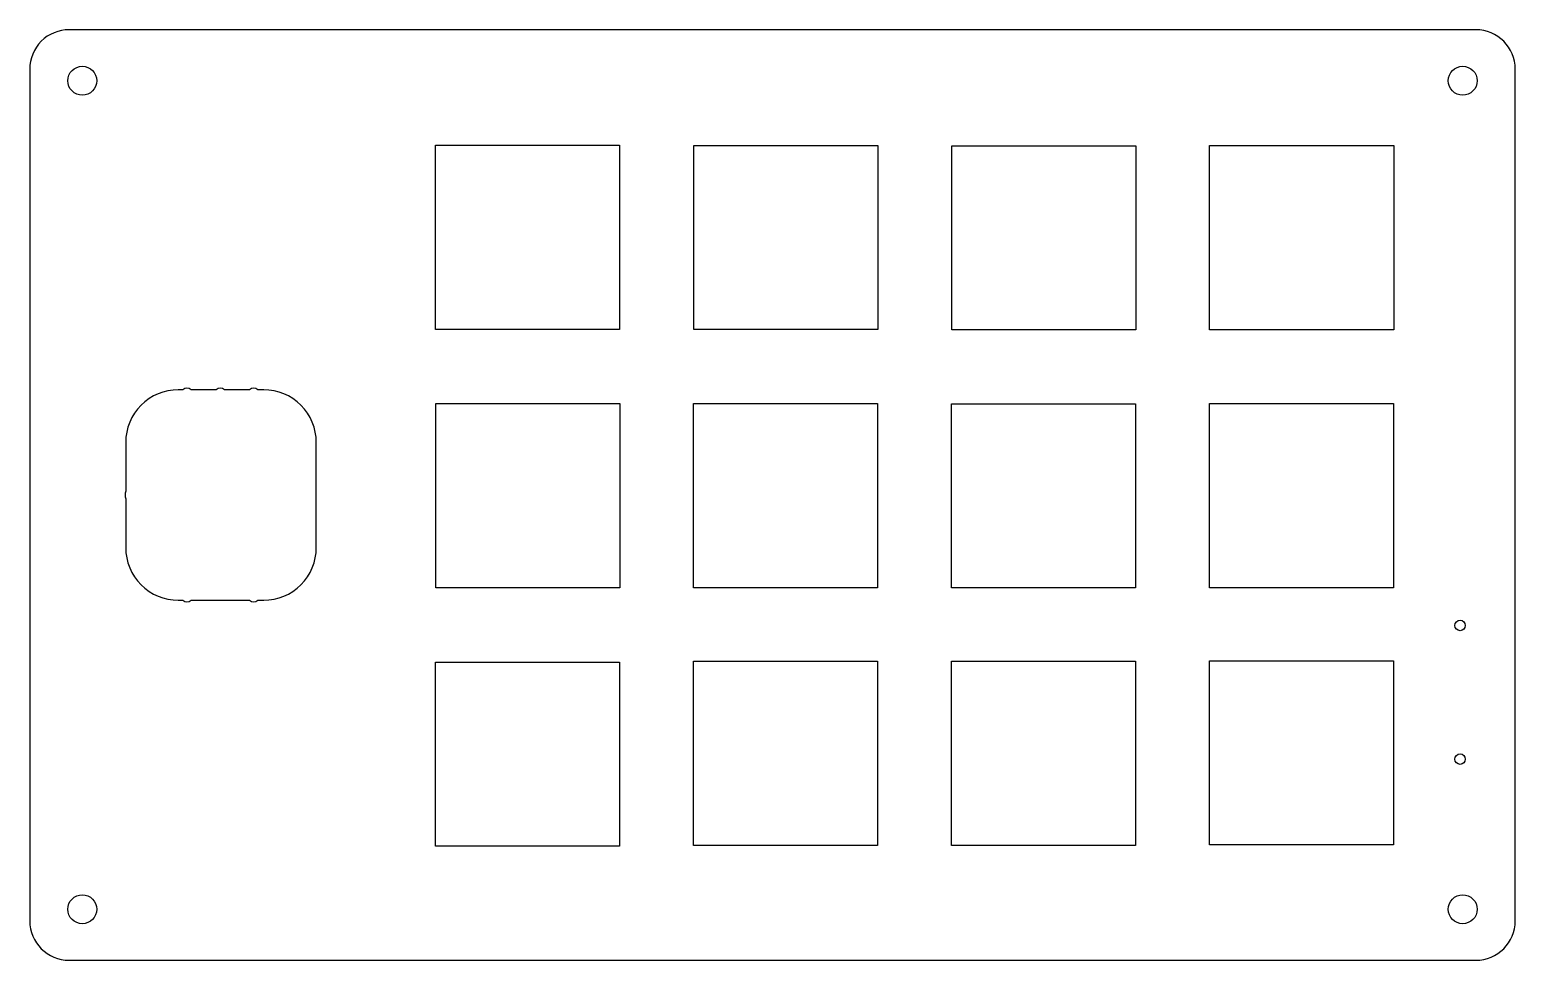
# Model space of a CAD drawing. Header units: millimetres. Extents: x -204 to -91, y 59 to 129.
import ezdxf

# ---------------------------------------------------------------- set-up
doc = ezdxf.new("R2010")
doc.units = ezdxf.units.MM
doc.layers.get('0').update_dxf_attribs({"linetype": 'CONTINUOUS'})

msp = doc.modelspace()

# ---------------------------------------------------------------- linework, layer by layer
for points in [[(-203.8, 126.38), (-203.8, 61.62, 0.414211), (-200.8, 58.62), (-93.8, 58.62, 0.414213), (-90.8, 61.62), (-90.8, 126.38, 0.414209), (-93.8, 129.38), (-200.8, 129.38, 0.414225)], [(-186.44, 102, 0.369272), (-187.08, 102), (-188.98, 102, 0.369272), (-189.62, 102), (-191.52, 102, 0.369272), (-192.16, 102), (-192.5, 102, 0.414214), (-196.5, 98), (-196.5, 94.3, 0.169026), (-196.5, 93.7), (-196.5, 90, 0.414214), (-192.5, 86), (-192.16, 86, 0.369277), (-191.52, 86), (-187.08, 86, 0.369277), (-186.44, 86), (-186, 86, 0.414214), (-182, 90), (-182, 98, 0.414214), (-186, 102)]]:
    msp.add_lwpolyline(points, format="xyb", close=True)
for points in [[(-172.93, 106.59), (-172.93, 120.59), (-158.93, 120.59), (-158.93, 106.59)], [(-153.29, 106.58), (-153.29, 120.58), (-139.29, 120.58), (-139.29, 106.58)], [(-133.66, 106.56), (-133.66, 120.56), (-119.67, 120.56), (-119.67, 106.56)], [(-114.05, 106.57), (-114.05, 120.57), (-100.05, 120.57), (-100.05, 106.57)], [(-172.92, 86.95), (-172.92, 100.95), (-158.92, 100.95), (-158.92, 86.95)], [(-153.32, 86.95), (-153.32, 100.95), (-139.32, 100.95), (-139.32, 86.95)], [(-133.69, 86.94), (-133.69, 100.94), (-119.69, 100.94), (-119.69, 86.94)], [(-114.07, 86.95), (-114.07, 100.95), (-100.07, 100.95), (-100.07, 86.95)], [(-114.07, 67.39), (-114.07, 81.39), (-100.07, 81.39), (-100.07, 67.39)], [(-172.93, 67.3), (-172.93, 81.3), (-158.93, 81.3), (-158.93, 67.3)], [(-153.32, 67.36), (-153.32, 81.36), (-139.32, 81.36), (-139.32, 67.36)], [(-133.68, 67.36), (-133.68, 81.36), (-119.68, 81.36), (-119.68, 67.36)]]:
    msp.add_lwpolyline(points, close=True)
for centre, radius in [((-199.8, 125.5), 1.1), ((-94.8, 125.5), 1.1), ((-95, 84.08), 0.4), ((-95, 73.92), 0.4), ((-199.8, 62.5), 1.1), ((-94.8, 62.5), 1.1)]:
    msp.add_circle(centre, radius)

doc.saveas('drawing.dxf')
